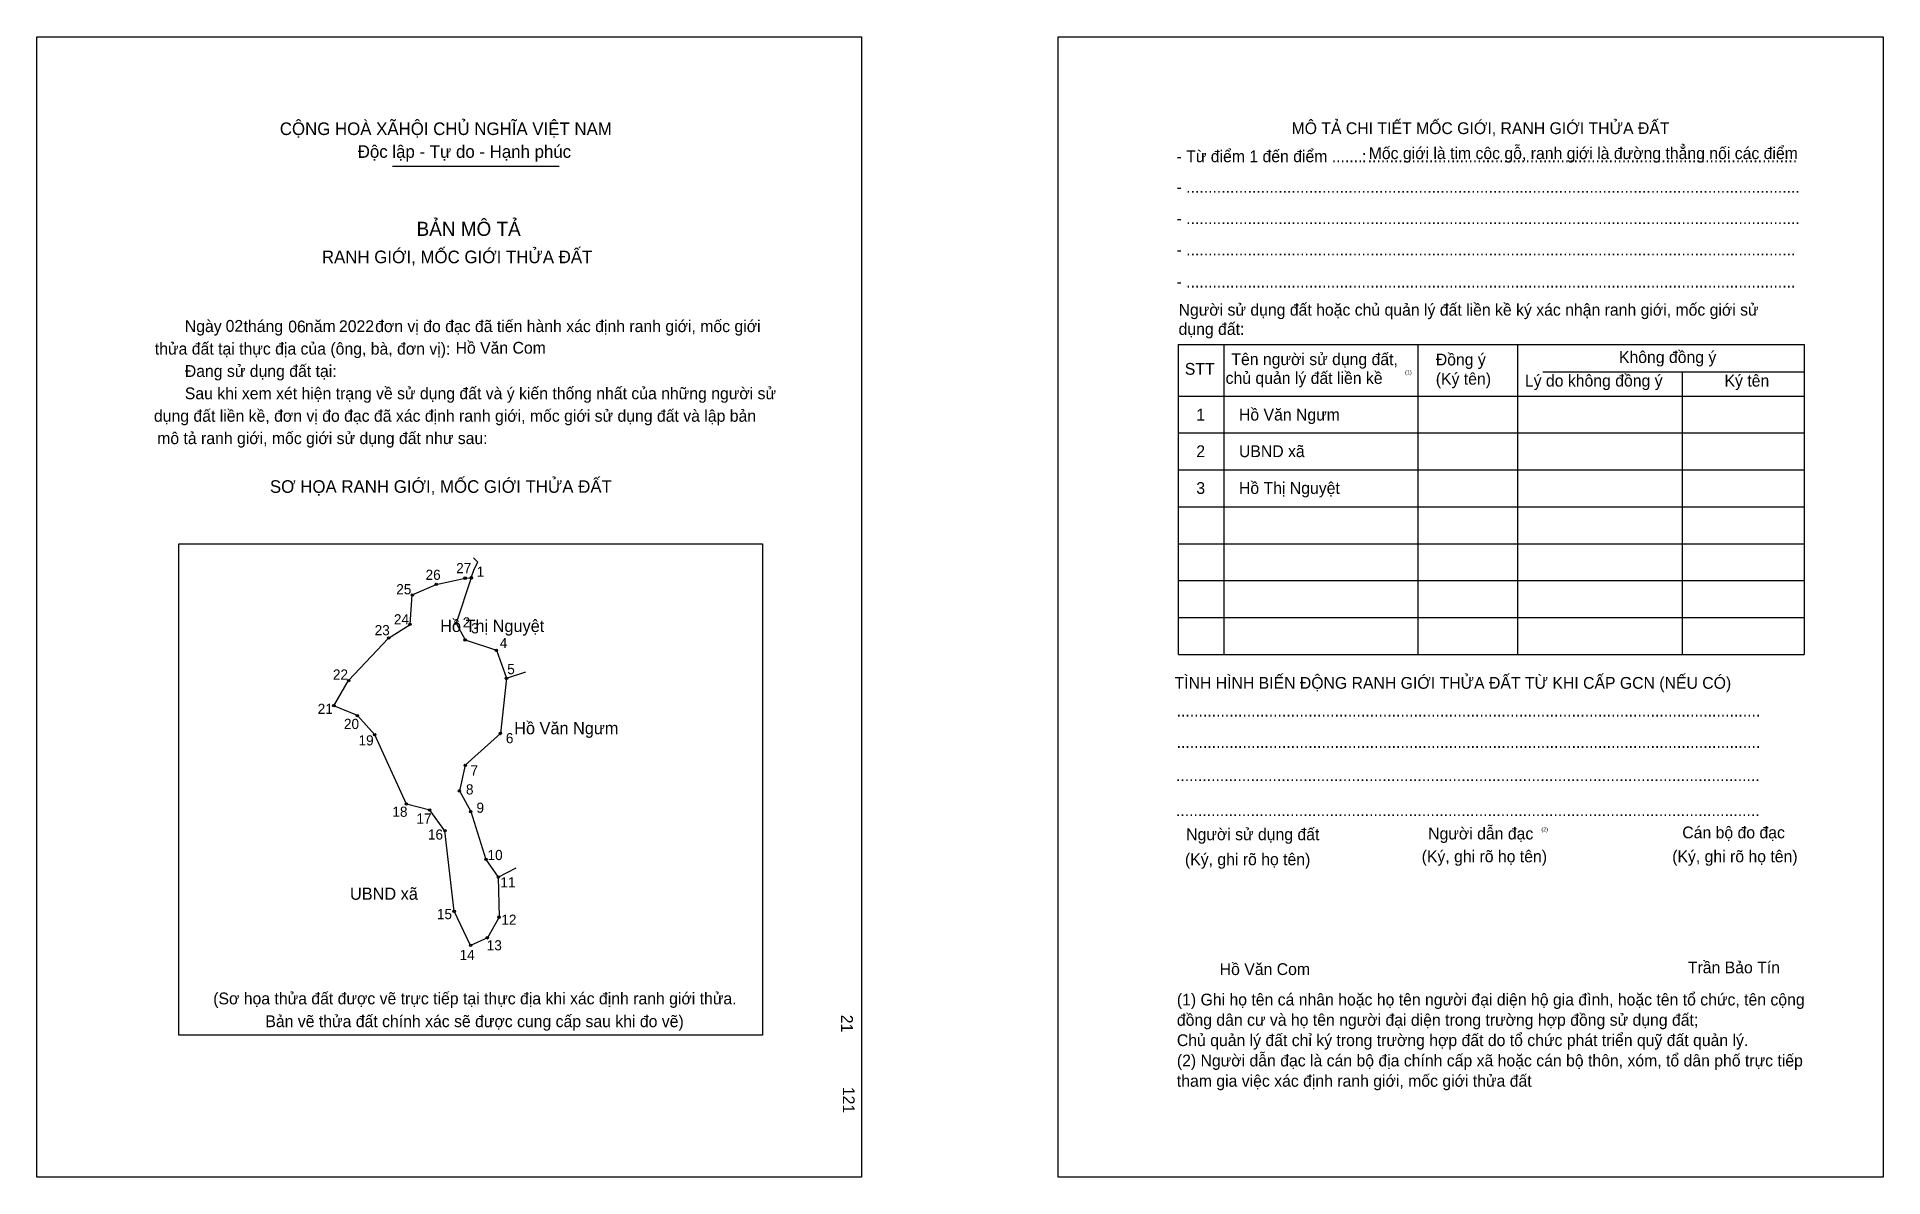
# Model space of a CAD drawing. Extents: x 547114 to 548303, y 1824396 to 1825131.
import ezdxf

# ---------------------------------------------------------------- set-up
doc = ezdxf.new("R2010")
doc.units = 0
for name, color, linetype in [('bmtKhungInTrang1', 7, 'Continuous'), ('bmtKhungInTrang2', 7, 'Continuous'), ('bmtNoiDung', 7, 'Continuous'), ('bmtTemplate', 7, 'Continuous'), ('CanhThua', 7, 'Continuous'), ('MocDinhThua', 7, 'Continuous'), ('RauThua', 7, 'Continuous'), ('SoHieuDinhThua', 7, 'Continuous'), ('TenChuLanCan', 7, 'Continuous')]:
    doc.layers.add(name, color=color, linetype=linetype)

msp = doc.modelspace()

# ---------------------------------------------------------------- linework, layer by layer
at = {"layer": 'bmtKhungInTrang1'}
msp.add_lwpolyline([(547114.1, 1825131.3), (547645.4, 1825131.3), (547645.4, 1824396.5), (547114.1, 1824396.5)], close=True, dxfattribs=at)
at = {"layer": 'bmtKhungInTrang2'}
msp.add_lwpolyline([(547772.1, 1825131.3), (548303.4, 1825131.3), (548303.4, 1824396.5), (547772.1, 1824396.5)], close=True, dxfattribs=at)
at = {"layer": 'bmtTemplate'}
for p, q in [((547343.1, 1825048.1), (547450.5, 1825048.1)), ((547878.7, 1824933.1), (547878.7, 1824733.4)), ((548003.7, 1824933.1), (548003.7, 1824733.4)), ((548068, 1824933.4), (548068, 1824733.4)), ((548252.6, 1824933.1), (548252.6, 1824733.4)), ((548084.3, 1824915.5), (548252.6, 1824915.5)), ((547849.6, 1824899.8), (548252.6, 1824899.8)), ((547849.6, 1824876.1), (548252.6, 1824876.1)), ((547849.6, 1824852.3), (548252.6, 1824852.3)), ((547849.6, 1824828.5), (548252.6, 1824828.5)), ((547849.6, 1824804.7), (548252.6, 1824804.7)), ((547849.6, 1824780.9), (548252.6, 1824780.9)), ((547849.6, 1824757.1), (548252.6, 1824757.1)), ((547849.6, 1824733.4), (548252.6, 1824733.4))]:
    msp.add_line(p, q, dxfattribs=at)
for points in [[(547849.3, 1824933.1), (548252.6, 1824933.1)], [(547849.3, 1824933.1), (547849.3, 1824733.4)], [(548174.1, 1824915.3), (548174.1, 1824733.4)]]:
    msp.add_lwpolyline(points, dxfattribs=at)
msp.add_lwpolyline([(547205.5, 1824488), (547205.5, 1824804.7), (547581.5, 1824804.7), (547581.5, 1824488)], close=True, dxfattribs=at)
at = {"layer": 'CanhThua'}
for p, q in [((547355.9, 1824771.7), (547371.4, 1824778.5)), ((547371.4, 1824778.5), (547390, 1824782.5)), ((547393.9, 1824782.7), (547384.2, 1824753.4)), ((547390, 1824782.5), (547393.9, 1824782.7)), ((547354.5, 1824752.7), (547355.9, 1824771.7)), ((547340.7, 1824743.9), (547354.5, 1824752.7)), ((547384.2, 1824753.4), (547390, 1824742.7)), ((547314.9, 1824716.5), (547340.7, 1824743.9)), ((547390, 1824742.7), (547410.1, 1824736)), ((547410.1, 1824736), (547416.6, 1824718)), ((547305.4, 1824700.3), (547314.9, 1824716.5)), ((547416.6, 1824718), (547412.7, 1824682.4)), ((547320.6, 1824693.9), (547305.4, 1824700.3)), ((547331.7, 1824681.6), (547320.6, 1824693.9)), ((547352.1, 1824636.9), (547331.7, 1824681.6)), ((547412.7, 1824682.4), (547390.1, 1824661.9)), ((547390.1, 1824661.9), (547386.3, 1824645.4)), ((547386.3, 1824645.4), (547393.6, 1824632)), ((547367.2, 1824633), (547352.1, 1824636.9)), ((547377, 1824619.7), (547367.2, 1824633)), ((547393.6, 1824632), (547403.4, 1824601.2)), ((547382.9, 1824567.8), (547377, 1824619.7)), ((547403.4, 1824601.2), (547411.3, 1824589.8)), ((547411.3, 1824589.8), (547411.8, 1824564)), ((547393.5, 1824545.8), (547382.9, 1824567.8)), ((547411.8, 1824564), (547404.3, 1824550.7)), ((547404.3, 1824550.7), (547393.5, 1824545.8))]:
    msp.add_line(p, q, dxfattribs=at)
at = {"layer": 'MocDinhThua'}
for centre in [(547355.9, 1824771.7), (547371.4, 1824778.5), (547390, 1824782.5), (547393.9, 1824782.7), (547354.5, 1824752.7), (547384.2, 1824753.4), (547340.7, 1824743.9), (547390, 1824742.7), (547410.1, 1824736), (547314.9, 1824716.5), (547416.6, 1824718), (547305.4, 1824700.3), (547320.6, 1824693.9), (547331.7, 1824681.6), (547412.7, 1824682.4), (547390.1, 1824661.9), (547386.3, 1824645.4), (547352.1, 1824636.9), (547367.2, 1824633), (547393.6, 1824632), (547377, 1824619.7), (547403.4, 1824601.2), (547411.3, 1824589.8), (547382.9, 1824567.8), (547411.8, 1824564), (547393.5, 1824545.8), (547404.3, 1824550.7)]:
    msp.add_circle(centre, 0.785, dxfattribs=at)
at = {"layer": 'RauThua'}
for p, q in [((547393.9, 1824782.7), (547395.7, 1824788.2)), ((547395.3, 1824795.7), (547398.1, 1824792.8)), ((547395.7, 1824788.2), (547398.1, 1824792.8)), ((547416.6, 1824718), (547429, 1824722.1)), ((547416.6, 1824718), (547429, 1824722.1)), ((547411.3, 1824589.8), (547422.8, 1824595.8))]:
    msp.add_line(p, q, dxfattribs=at)

# ---------------------------------------------------------------- texts
at = {"layer": 'bmtNoiDung'}
for s, height, p in [('02', 7.6, (547235.7, 1824941.3)), ('06', 7.6, (547276, 1824940.9)), ('2022', 7.6, (547308.7, 1824941.1)), ('Hồ Văn Com', 7.6, (547383.8, 1824927.2)), ('1', 7.6, (547861, 1824884.1)), ('Hồ Văn Ngưm ', 7.602, (547888.5, 1824884.1)), ('2', 7.6, (547861, 1824860.5)), ('UBND xã ', 7.6, (547888.5, 1824860.5)), ('3', 7.6, (547861, 1824836.8)), ('Hồ Thị Nguyệt ', 7.602, (547888.5, 1824836.8)), ('Hồ Văn Com', 7.6, (547876.1, 1824526.7))]:
    msp.add_text(s, height=height, dxfattribs=at).set_placement(p)
for s, p in [('21', (547632.2, 1824501.1)), ('121', (547633.3, 1824454.6))]:
    msp.add_text(s, height=7.6, rotation=270, dxfattribs=at).set_placement(p)
at = {"layer": 'bmtTemplate'}
for s, height, p in [('CỘNG HOÀ XÃHỘI CHỦ NGHĨA VIỆT NAM', 8.109, (547270.6, 1825068.1)), ('MÔ TẢ CHI TIẾT MỐC GIỚI, RANH GIỚI THỬA ĐẤT', 7.599, (547922.4, 1825068.7)), ('Độc lập - Tự do - Hạnh phúc', 8.109, (547320.8, 1825053.4)), ('- Từ điểm 1 đến điểm .......', 7.599, (547848.3, 1825050.6)), ('Mốc giới là tim cộc gỗ, ranh giới là đường thẳng nối các điểm', 7.599, (547972.1, 1825052.6)), (':', 7.6, (547967.7, 1825050.6)), ('..................................................................................................', 7.599, (547971.4, 1825050.6)), ('- ............................................................................................................................................', 7.5993, (547848.3, 1825030.9)), ('BẢN MÔ TẢ', 9.12, (547358.7, 1825003.1)), ('- ............................................................................................................................................', 7.5993, (547848.3, 1825010.7)), ('RANH GIỚI, MỐC GIỚI THỬA ĐẤT', 8.109, (547297.7, 1824985.5)), ('- ...........................................................................................................................................', 7.5993, (547848.3, 1824990.5)), ('- ...........................................................................................................................................', 7.5993, (547848.3, 1824969.8)), ('Người sử dụng đất hoặc chủ quản lý đất liền kề ký xác nhận ranh giới, mốc giới sử', 7.599, (547849.6, 1824951.7)), ('Ngày     tháng     năm         đơn vị đo đạc đã tiến hành xác định ranh giới, mốc giới ', 7.602, (547209.4, 1824941.1)), ('dụng đất:', 7.6, (547849.6, 1824939.3)), ('thửa đất tại thực địa của (ông, bà, đơn vị):', 7.602, (547190.1, 1824926.6)), ('Tên người sử dụng đất,', 7.599, (547883.6, 1824919.8)), ('Đồng ý', 7.6, (548015.3, 1824919.6)), ('Không đồng ý', 7.599, (548133.3, 1824921.2)), ('Đang sử dụng đất tại:', 7.602, (547209.4, 1824912.2)), ('STT', 7.6, (547853.6, 1824913.6)), ('chủ quản lý đất liền kề', 7.599, (547879.9, 1824907.7)), ('(1)', 2.53, (547995.5, 1824913.9)), ('(Ký tên)', 7.6, (548015.3, 1824907.2)), ('Sau khi xem xét hiện trạng về sử dụng đất và ý kiến thống nhất của những người sử ', 7.602, (547209.4, 1824897.8)), ('Lý do không đồng ý', 7.599, (548072.7, 1824906)), ('Ký tên', 7.6, (548201.3, 1824906)), ('dụng đất liền kề, đơn vị đo đạc đã xác định ranh giới, mốc giới sử dụng đất và lập bản', 7.602, (547189.5, 1824883.3)), ('mô tả ranh giới, mốc giới sử dụng đất như sau:', 7.602, (547191.6, 1824868.9)), ('SƠ HỌA RANH GIỚI, MỐC GIỚI THỬA ĐẤT', 8.109, (547264.2, 1824837.5)), ('TÌNH HÌNH BIẾN ĐỘNG RANH GIỚI THỬA ĐẤT TỪ KHI CẤP GCN (NẾU CÓ)', 7.599, (547847, 1824711.2)), ('.....................................................................................................................................', 7.6107, (547848.3, 1824693.3)), ('.....................................................................................................................................', 7.6107, (547848.3, 1824673.1)), ('.....................................................................................................................................', 7.6107, (547847.9, 1824651.7)), ('.....................................................................................................................................', 7.6107, (547847.9, 1824629.1)), ('Người sử dụng đất', 7.599, (547854.5, 1824613.6)), ('Người dẫn đạc', 7.599, (548010.4, 1824614.1)), ('(2)', 2.53, (548083.3, 1824619.3)), ('Cán bộ đo đạc', 7.599, (548174.1, 1824614.8)), ('(Ký, ghi rõ họ tên)', 7.599, (547853.7, 1824597.5)), ('(Ký, ghi rõ họ tên)', 7.599, (548006.2, 1824599.4)), ('(Ký, ghi rõ họ tên)', 7.599, (548167.6, 1824599.4)), ('Trần Bảo Tín', 7.599, (548177.7, 1824527.8)), ('(Sơ họa thửa đất được vẽ trực tiếp tại thực địa khi xác định ranh giới thửa.', 7.602, (547227.7, 1824507.8)), ('(1) Ghi họ tên cá nhân hoặc họ tên người đại diện hộ gia đình, hoặc tên tổ chức, tên cộng', 7.599, (547848.5, 1824507.1)), ('Bản vẽ thửa đất chính xác sẽ được cung cấp sau khi đo vẽ)', 7.602, (547261.3, 1824493.1)), ('đồng dân cư và họ tên người đại diện trong trường hợp đồng sử dụng đất;', 7.599, (547848.5, 1824494)), ('Chủ quản lý đất chỉ ký trong trường hợp đất do tổ chức phát triển quỹ đất quản lý.', 7.599, (547848.5, 1824480.9)), ('(2) Người dẫn đạc là cán bộ địa chính cấp xã hoặc cán bộ thôn, xóm, tổ dân phố trực tiếp', 7.599, (547848.5, 1824467.8)), ('tham gia việc xác định ranh giới, mốc giới thửa đất', 7.599, (547848.5, 1824454.7))]:
    msp.add_text(s, height=height, dxfattribs=at).set_placement(p)
at = {"layer": 'SoHieuDinhThua'}
for s, p in [('26', (547364.5, 1824781.4)), ('27', (547384.2, 1824785.7)), ('1', (547397.4, 1824783.4)), ('25', (547345.6, 1824772.1)), ('23', (547331.7, 1824745.7)), ('24', (547344.1, 1824752.7)), ('2', (547388.4, 1824750.7)), ('3', (547393.9, 1824746.9)), ('4', (547412.3, 1824737.4)), ('5', (547417.1, 1824720.6)), ('22', (547304.8, 1824717.1)), ('21', (547295, 1824695)), ('20', (547311.9, 1824685.3)), ('19', (547321.3, 1824674.7)), ('6', (547416.2, 1824676.1)), ('7', (547393.4, 1824655.3)), ('8', (547390.5, 1824643.1)), ('18', (547343.1, 1824628.7)), ('17', (547358.6, 1824624.3)), ('9', (547397.3, 1824631.3)), ('16', (547366, 1824614)), ('10', (547404.4, 1824600.8)), ('11', (547412.7, 1824583.2)), ('15', (547371.8, 1824562.7)), ('12', (547413.3, 1824559.1)), ('13', (547403.9, 1824542.6)), ('14', (547386.4, 1824536.4))]:
    msp.add_text(s, height=6.54, dxfattribs=at).set_placement(p)
at = {"layer": 'TenChuLanCan'}
for s, height, p in [('Hồ Thị Nguyệt', 7.847, (547373.9, 1824747.8)), ('Hồ Văn Ngưm', 7.847, (547421.6, 1824681.9)), ('UBND xã', 7.85, (547315.8, 1824575.2))]:
    msp.add_text(s, height=height, dxfattribs=at).set_placement(p)

doc.saveas('drawing.dxf')
